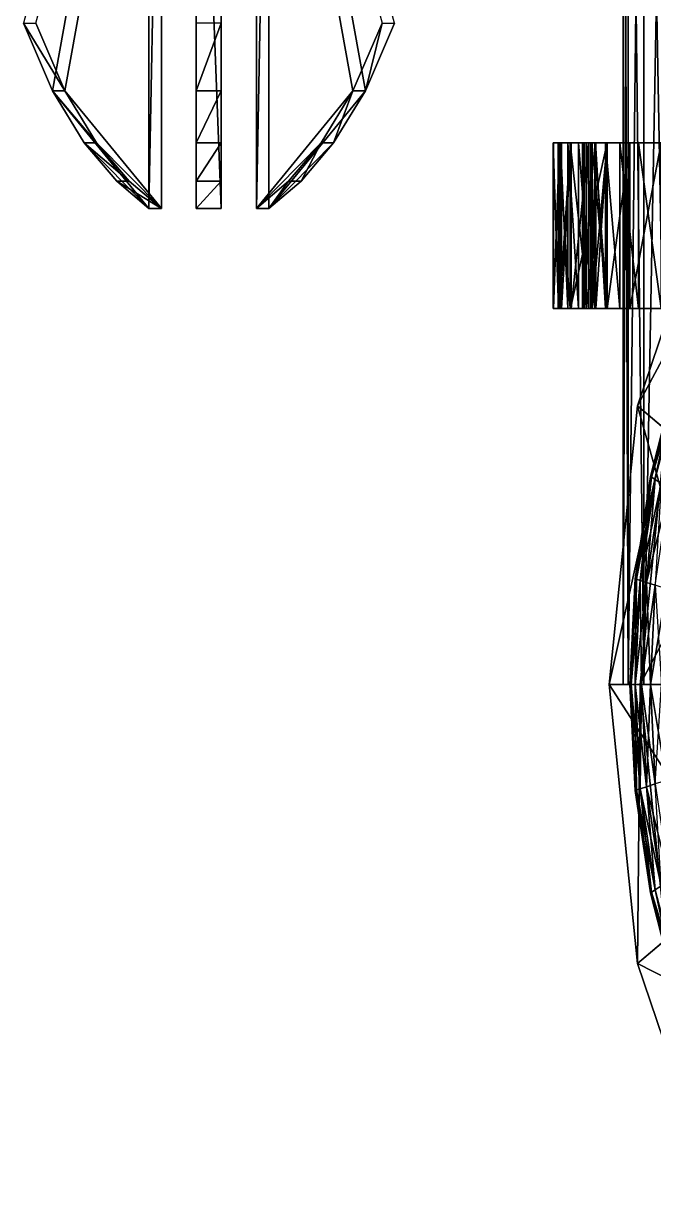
# Model space of a CAD drawing. Header units: metres. Extents: x -1.48 to 1.48, y -3.04 to 2.
# Drawn here: x -1.369 to -0.456, y -2.735 to -1.042 of the extents above; entities that cross this region are included whole.
import ezdxf

# ---------------------------------------------------------------- set-up
doc = ezdxf.new("R2010")
doc.units = ezdxf.units.M

msp = doc.modelspace()

# ---------------------------------------------------------------- linework, layer by layer
at = {"layer": 'Cylinder'}
for points in [[(-0.5, -2, 0), (-0.4924, 0, 0.0868), (-0.4924, -2, 0.0868)], [(-0.5, -2, 0), (-0.5, 0, 0), (-0.4924, 0, 0.0868)], [(-0.4924, -2, -0.0868), (-0.5, 0, 0), (-0.5, -2, 0)], [(-0.4924, -2, -0.0868), (-0.4924, 0, -0.0868), (-0.5, 0, 0)], [(-0.4924, -2, 0.0868), (-0.4698, 0, 0.171), (-0.4698, -2, 0.171)], [(-0.4924, -2, 0.0868), (-0.4924, 0, 0.0868), (-0.4698, 0, 0.171)], [(-0.4698, -2, -0.171), (-0.4924, 0, -0.0868), (-0.4924, -2, -0.0868)], [(-0.4698, -2, -0.171), (-0.4698, 0, -0.171), (-0.4924, 0, -0.0868)], [(-0.4698, -2, 0.171), (-0.433, 0, 0.25), (-0.433, -2, 0.25)], [(-0.4698, -2, 0.171), (-0.4698, 0, 0.171), (-0.433, 0, 0.25)], [(-0.433, -2, -0.25), (-0.4698, 0, -0.171), (-0.4698, -2, -0.171)], [(-0.433, -2, -0.25), (-0.433, 0, -0.25), (-0.4698, 0, -0.171)], [(0, -2, 0), (-0.5, -2, 0), (-0.4924, -2, 0.0868)], [(-0.5, -2, 0), (-0.4924, -2, 0.0868), (-0.4924, -2, 0.0868)], [(-0.5, -2, 0), (-0.5, -2, 0), (-0.4924, -2, 0.0868)], [(0, -2, 0), (-0.5, -2, 0), (0, -2, 0)], [(0, -2, 0), (-0.4924, -2, -0.0868), (-0.5, -2, 0)], [(-0.4924, -2, -0.0868), (-0.5, -2, 0), (-0.5, -2, 0)], [(-0.4924, -2, -0.0868), (-0.4924, -2, -0.0868), (-0.5, -2, 0)], [(0, -2, 0), (-0.4924, -2, 0.0868), (-0.4698, -2, 0.171)], [(-0.4924, -2, 0.0868), (-0.4698, -2, 0.171), (-0.4698, -2, 0.171)], [(-0.4924, -2, 0.0868), (-0.4924, -2, 0.0868), (-0.4698, -2, 0.171)], [(0, -2, 0), (-0.4924, -2, 0.0868), (0, -2, 0)], [(0, -2, 0), (-0.4924, -2, -0.0868), (0, -2, 0)], [(0, -2, 0), (-0.4698, -2, -0.171), (-0.4924, -2, -0.0868)], [(-0.4698, -2, -0.171), (-0.4924, -2, -0.0868), (-0.4924, -2, -0.0868)], [(-0.4698, -2, -0.171), (-0.4698, -2, -0.171), (-0.4924, -2, -0.0868)], [(0, -2, 0), (-0.4698, -2, 0.171), (-0.433, -2, 0.25)], [(-0.4698, -2, 0.171), (-0.433, -2, 0.25), (-0.433, -2, 0.25)], [(-0.4698, -2, 0.171), (-0.4698, -2, 0.171), (-0.433, -2, 0.25)], [(0, -2, 0), (-0.4698, -2, 0.171), (0, -2, 0)], [(0, -2, 0), (-0.4698, -2, -0.171), (0, -2, 0)], [(0, -2, 0), (-0.433, -2, -0.25), (-0.4698, -2, -0.171)], [(-0.433, -2, -0.25), (-0.4698, -2, -0.171), (-0.4698, -2, -0.171)], [(-0.433, -2, -0.25), (-0.433, -2, -0.25), (-0.4698, -2, -0.171)]]:
    msp.add_3dface(points, dxfattribs=at)
at = {"layer": 'Prism 16'}
for points in [[(-1.1868, -0.365, -0.2514), (-1.3687, -1.0419, -0.1464), (-1.3264, -1.1398, -0.1708)], [(-1.1688, -0.365, -0.2202), (-1.3084, -1.1398, -0.1396), (-1.3507, -1.0419, -0.1152)], [(-1.1868, -1.31, -0.2514), (-1.1868, -0.365, -0.2514), (-1.3264, -1.1398, -0.1708)], [(-1.1688, -0.365, -0.2202), (-1.1688, -1.31, -0.2202), (-1.3084, -1.1398, -0.1396)], [(-1.1688, -0.365, -0.2202), (-1.1868, -1.31, -0.2514), (-1.1688, -1.31, -0.2202)], [(-1.1688, -0.365, -0.2202), (-1.1868, -0.365, -0.2514), (-1.1868, -1.31, -0.2514)], [(-1.3084, -1.1398, -0.1396), (-1.3687, -1.0419, -0.1464), (-1.3507, -1.0419, -0.1152)], [(-1.3084, -1.1398, -0.1396), (-1.3264, -1.1398, -0.1708), (-1.3687, -1.0419, -0.1464)], [(-1.2626, -1.2151, -0.1661), (-1.3264, -1.1398, -0.1708), (-1.3084, -1.1398, -0.1396)], [(-1.2626, -1.2151, -0.1661), (-1.2806, -1.2151, -0.1972), (-1.3264, -1.1398, -0.1708)], [(-1.2806, -1.2151, -0.1972), (-1.1868, -1.31, -0.2514), (-1.3264, -1.1398, -0.1708)], [(-1.2626, -1.2151, -0.1661), (-1.3084, -1.1398, -0.1396), (-1.1688, -1.31, -0.2202)], [(-1.2153, -1.2708, -0.1933), (-1.2806, -1.2151, -0.1972), (-1.2626, -1.2151, -0.1661)], [(-1.2153, -1.2708, -0.1933), (-1.2333, -1.2708, -0.2245), (-1.2806, -1.2151, -0.1972)], [(-1.2806, -1.2151, -0.1972), (-1.2333, -1.2708, -0.2245), (-1.1868, -1.31, -0.2514)], [(-1.2626, -1.2151, -0.1661), (-1.1688, -1.31, -0.2202), (-1.2153, -1.2708, -0.1933)], [(-1.1688, -1.31, -0.2202), (-1.2333, -1.2708, -0.2245), (-1.2153, -1.2708, -0.1933)], [(-1.1688, -1.31, -0.2202), (-1.1868, -1.31, -0.2514), (-1.2333, -1.2708, -0.2245)]]:
    msp.add_3dface(points, dxfattribs=at)
at = {"layer": 'Prism 17'}
for points in [[(-1.0129, -0.365, -0.2518), (-1.0309, -1.31, -0.2206), (-1.0129, -1.31, -0.2518)], [(-1.0129, -0.365, -0.2518), (-1.0309, -0.365, -0.2206), (-1.0309, -1.31, -0.2206)], [(-1.0309, -0.365, -0.2206), (-0.8491, -1.0419, -0.1156), (-0.8913, -1.1398, -0.14)], [(-1.0309, -1.31, -0.2206), (-1.0309, -0.365, -0.2206), (-0.8913, -1.1398, -0.14)], [(-1.0129, -0.365, -0.2518), (-0.8733, -1.1398, -0.1712), (-0.8311, -1.0419, -0.1468)], [(-1.0129, -0.365, -0.2518), (-1.0129, -1.31, -0.2518), (-0.8733, -1.1398, -0.1712)], [(-0.8733, -1.1398, -0.1712), (-0.8913, -1.1398, -0.14), (-0.8491, -1.0419, -0.1156)], [(-0.8733, -1.1398, -0.1712), (-0.8491, -1.0419, -0.1156), (-0.8311, -1.0419, -0.1468)], [(-0.9372, -1.2151, -0.1665), (-1.0309, -1.31, -0.2206), (-0.8913, -1.1398, -0.14)], [(-0.9192, -1.2151, -0.1977), (-0.8733, -1.1398, -0.1712), (-1.0129, -1.31, -0.2518)], [(-0.9192, -1.2151, -0.1977), (-0.9372, -1.2151, -0.1665), (-0.8913, -1.1398, -0.14)], [(-0.9192, -1.2151, -0.1977), (-0.8913, -1.1398, -0.14), (-0.8733, -1.1398, -0.1712)], [(-0.9372, -1.2151, -0.1665), (-0.9844, -1.2708, -0.1938), (-1.0309, -1.31, -0.2206)], [(-0.9192, -1.2151, -0.1977), (-1.0129, -1.31, -0.2518), (-0.9664, -1.2708, -0.2249)], [(-0.9664, -1.2708, -0.2249), (-0.9844, -1.2708, -0.1938), (-0.9372, -1.2151, -0.1665)], [(-0.9664, -1.2708, -0.2249), (-0.9372, -1.2151, -0.1665), (-0.9192, -1.2151, -0.1977)], [(-1.0129, -1.31, -0.2518), (-1.0309, -1.31, -0.2206), (-0.9844, -1.2708, -0.1938)], [(-1.0129, -1.31, -0.2518), (-0.9844, -1.2708, -0.1938), (-0.9664, -1.2708, -0.2249)]]:
    msp.add_3dface(points, dxfattribs=at)
at = {"layer": 'Prism 18'}
for points in [[(-1.1182, -0.365, -0.371), (-1.0822, -1.31, -0.371), (-1.1182, -1.31, -0.371)], [(-1.1182, -0.365, -0.371), (-1.0822, -0.365, -0.371), (-1.0822, -1.31, -0.371)], [(-1.1182, -0.365, -0.371), (-1.1182, -1.1398, -0.5322), (-1.1182, -1.0419, -0.581)], [(-1.1182, -0.365, -0.371), (-1.1182, -1.31, -0.371), (-1.1182, -1.1398, -0.5322)], [(-1.0822, -0.365, -0.371), (-1.0822, -1.0419, -0.581), (-1.0822, -1.1398, -0.5322)], [(-1.0822, -1.31, -0.371), (-1.0822, -0.365, -0.371), (-1.0822, -1.1398, -0.5322)], [(-1.1182, -1.1398, -0.5322), (-1.0822, -1.0419, -0.581), (-1.1182, -1.0419, -0.581)], [(-1.1182, -1.1398, -0.5322), (-1.0822, -1.1398, -0.5322), (-1.0822, -1.0419, -0.581)], [(-1.1182, -1.2151, -0.4793), (-1.0822, -1.1398, -0.5322), (-1.1182, -1.1398, -0.5322)], [(-1.1182, -1.2151, -0.4793), (-1.0822, -1.2151, -0.4793), (-1.0822, -1.1398, -0.5322)], [(-1.1182, -1.2151, -0.4793), (-1.1182, -1.1398, -0.5322), (-1.1182, -1.31, -0.371)], [(-1.0822, -1.2151, -0.4793), (-1.0822, -1.31, -0.371), (-1.0822, -1.1398, -0.5322)], [(-1.1182, -1.2708, -0.4247), (-1.0822, -1.2151, -0.4793), (-1.1182, -1.2151, -0.4793)], [(-1.1182, -1.2708, -0.4247), (-1.0822, -1.2708, -0.4247), (-1.0822, -1.2151, -0.4793)], [(-1.1182, -1.2151, -0.4793), (-1.1182, -1.31, -0.371), (-1.1182, -1.2708, -0.4247)], [(-1.0822, -1.2151, -0.4793), (-1.0822, -1.2708, -0.4247), (-1.0822, -1.31, -0.371)], [(-1.1182, -1.31, -0.371), (-1.0822, -1.2708, -0.4247), (-1.1182, -1.2708, -0.4247)], [(-1.1182, -1.31, -0.371), (-1.0822, -1.31, -0.371), (-1.0822, -1.2708, -0.4247)]]:
    msp.add_3dface(points, dxfattribs=at)
at = {"layer": 'Prism 3'}
for points in [[(-0.6013, -1.455, 0.071), (-0.6008, -1.215, 0.0942), (-0.6008, -1.455, 0.0942)], [(-0.6013, -1.455, 0.071), (-0.6013, -1.215, 0.071), (-0.6008, -1.215, 0.0942)], [(-0.5933, -1.455, 0.0472), (-0.6013, -1.215, 0.071), (-0.6013, -1.455, 0.071)], [(-0.5933, -1.455, 0.0472), (-0.5933, -1.215, 0.0472), (-0.6013, -1.215, 0.071)], [(-0.6008, -1.215, 0.0942), (-0.6013, -1.215, 0.071), (-0.5923, -1.215, 0.1162)], [(-0.5933, -1.215, 0.0472), (-0.5923, -1.215, 0.1162), (-0.6013, -1.215, 0.071)], [(-0.6008, -1.455, 0.0942), (-0.5923, -1.215, 0.1162), (-0.5923, -1.455, 0.1162)], [(-0.6008, -1.455, 0.0942), (-0.6008, -1.215, 0.0942), (-0.5923, -1.215, 0.1162)], [(-0.594, -1.455, -0.0856), (-0.5894, -1.215, -0.0581), (-0.5894, -1.455, -0.0581)], [(-0.594, -1.455, -0.0856), (-0.594, -1.215, -0.0856), (-0.5894, -1.215, -0.0581)], [(-0.5904, -1.455, -0.1108), (-0.594, -1.215, -0.0856), (-0.594, -1.455, -0.0856)], [(-0.5904, -1.455, -0.1108), (-0.5904, -1.215, -0.1108), (-0.594, -1.215, -0.0856)], [(-0.594, -1.215, -0.0856), (-0.5904, -1.215, -0.1108), (-0.58, -1.215, -0.1328)], [(-0.58, -1.215, -0.1328), (-0.5231, -1.215, -0.17), (-0.594, -1.215, -0.0856)], [(-0.594, -1.215, -0.0856), (-0.5231, -1.215, -0.17), (-0.5894, -1.215, -0.0581)], [(-0.5764, -1.455, 0.0233), (-0.5933, -1.215, 0.0472), (-0.5933, -1.455, 0.0472)], [(-0.5764, -1.455, 0.0233), (-0.5764, -1.215, 0.0233), (-0.5933, -1.215, 0.0472)], [(-0.5933, -1.215, 0.0472), (-0.5764, -1.215, 0.0233), (-0.5761, -1.215, 0.1365)], [(-0.5761, -1.215, 0.1365), (-0.5923, -1.215, 0.1162), (-0.5933, -1.215, 0.0472)], [(-0.5923, -1.455, 0.1162), (-0.5761, -1.215, 0.1365), (-0.5761, -1.455, 0.1365)], [(-0.5923, -1.455, 0.1162), (-0.5923, -1.215, 0.1162), (-0.5761, -1.215, 0.1365)], [(-0.58, -1.455, -0.1328), (-0.5904, -1.215, -0.1108), (-0.5904, -1.455, -0.1108)], [(-0.58, -1.455, -0.1328), (-0.58, -1.215, -0.1328), (-0.5904, -1.215, -0.1108)], [(-0.5894, -1.455, -0.0581), (-0.5752, -1.215, -0.0293), (-0.5752, -1.455, -0.0293)], [(-0.5894, -1.455, -0.0581), (-0.5894, -1.215, -0.0581), (-0.5752, -1.215, -0.0293)], [(-0.5231, -1.215, -0.17), (-0.5752, -1.215, -0.0293), (-0.5894, -1.215, -0.0581)], [(-0.5644, -1.455, -0.1506), (-0.58, -1.215, -0.1328), (-0.58, -1.455, -0.1328)], [(-0.5644, -1.455, -0.1506), (-0.5644, -1.215, -0.1506), (-0.58, -1.215, -0.1328)], [(-0.5644, -1.215, -0.1506), (-0.5231, -1.215, -0.17), (-0.58, -1.215, -0.1328)], [(-0.55, -1.455, 0), (-0.5764, -1.215, 0.0233), (-0.5764, -1.455, 0.0233)], [(-0.55, -1.455, 0), (-0.55, -1.215, 0), (-0.5764, -1.215, 0.0233)], [(-0.5231, -1.215, 0.17), (-0.5764, -1.215, 0.0233), (-0.55, -1.215, 0)], [(-0.5761, -1.215, 0.1365), (-0.5764, -1.215, 0.0233), (-0.5231, -1.215, 0.17)], [(-0.5761, -1.455, 0.1365), (-0.5231, -1.215, 0.17), (-0.5231, -1.455, 0.17)], [(-0.5761, -1.455, 0.1365), (-0.5761, -1.215, 0.1365), (-0.5231, -1.215, 0.17)], [(-0.5752, -1.455, -0.0293), (-0.55, -1.215, 0), (-0.55, -1.455, 0)], [(-0.5752, -1.455, -0.0293), (-0.5752, -1.215, -0.0293), (-0.55, -1.215, 0)], [(-0.5752, -1.215, -0.0293), (-0.5231, -1.215, -0.17), (-0.55, -1.215, 0)], [(-0.545, -1.455, -0.1633), (-0.5644, -1.215, -0.1506), (-0.5644, -1.455, -0.1506)], [(-0.545, -1.455, -0.1633), (-0.545, -1.215, -0.1633), (-0.5644, -1.215, -0.1506)], [(-0.5644, -1.215, -0.1506), (-0.545, -1.215, -0.1633), (-0.5231, -1.215, -0.17)], [(-0.5589, -1.455, 0.2465), (-0.5564, -1.215, 0.2721), (-0.5564, -1.455, 0.2721)], [(-0.5589, -1.455, 0.2465), (-0.5589, -1.215, 0.2465), (-0.5564, -1.215, 0.2721)], [(-0.5534, -1.455, 0.2197), (-0.5589, -1.215, 0.2465), (-0.5589, -1.455, 0.2465)], [(-0.5534, -1.455, 0.2197), (-0.5534, -1.215, 0.2197), (-0.5589, -1.215, 0.2465)], [(-0.5232, -1.215, 0.3117), (-0.5589, -1.215, 0.2465), (-0.4903, -1.215, 0.322)], [(-0.5534, -1.215, 0.2197), (-0.4903, -1.215, 0.322), (-0.5589, -1.215, 0.2465)], [(-0.5564, -1.215, 0.2721), (-0.5589, -1.215, 0.2465), (-0.5232, -1.215, 0.3117)], [(-0.5564, -1.455, 0.2721), (-0.5449, -1.215, 0.2944), (-0.5449, -1.455, 0.2944)], [(-0.5564, -1.455, 0.2721), (-0.5564, -1.215, 0.2721), (-0.5449, -1.215, 0.2944)], [(-0.5449, -1.215, 0.2944), (-0.5564, -1.215, 0.2721), (-0.5232, -1.215, 0.3117)], [(-0.5411, -1.455, 0.1936), (-0.5534, -1.215, 0.2197), (-0.5534, -1.455, 0.2197)], [(-0.5411, -1.455, 0.1936), (-0.5411, -1.215, 0.1936), (-0.5534, -1.215, 0.2197)], [(-0.5411, -1.215, 0.1936), (-0.4903, -1.215, 0.322), (-0.5534, -1.215, 0.2197)], [(-0.5231, -1.215, 0.17), (-0.55, -1.215, 0), (-0.5231, -1.215, -0.17)], [(-0.5472, -1.455, -0.2291), (-0.5393, -1.215, -0.2009), (-0.5393, -1.455, -0.2009)], [(-0.5472, -1.455, -0.2291), (-0.5472, -1.215, -0.2291), (-0.5393, -1.215, -0.2009)], [(-0.5472, -1.455, -0.2543), (-0.5472, -1.215, -0.2291), (-0.5472, -1.455, -0.2291)], [(-0.5472, -1.455, -0.2543), (-0.5472, -1.215, -0.2543), (-0.5472, -1.215, -0.2291)], [(-0.5398, -1.455, -0.2762), (-0.5472, -1.215, -0.2543), (-0.5472, -1.455, -0.2543)], [(-0.5398, -1.455, -0.2762), (-0.5398, -1.215, -0.2762), (-0.5472, -1.215, -0.2543)], [(-0.5254, -1.215, -0.2944), (-0.5045, -1.215, -0.3086), (-0.5472, -1.215, -0.2291)], [(-0.5472, -1.215, -0.2543), (-0.5398, -1.215, -0.2762), (-0.5254, -1.215, -0.2944)], [(-0.5045, -1.215, -0.3086), (-0.5393, -1.215, -0.2009), (-0.5472, -1.215, -0.2291)], [(-0.5254, -1.215, -0.2944), (-0.5472, -1.215, -0.2291), (-0.5472, -1.215, -0.2543)], [(-0.5231, -1.455, -0.17), (-0.545, -1.215, -0.1633), (-0.545, -1.455, -0.1633)], [(-0.5231, -1.455, -0.17), (-0.5231, -1.215, -0.17), (-0.545, -1.215, -0.1633)], [(-0.5449, -1.455, 0.2944), (-0.5232, -1.215, 0.3117), (-0.5232, -1.455, 0.3117)], [(-0.5449, -1.455, 0.2944), (-0.5449, -1.215, 0.2944), (-0.5232, -1.215, 0.3117)], [(-0.5231, -1.455, 0.17), (-0.5411, -1.215, 0.1936), (-0.5411, -1.455, 0.1936)], [(-0.5231, -1.455, 0.17), (-0.5231, -1.215, 0.17), (-0.5411, -1.215, 0.1936)], [(-0.5411, -1.215, 0.1936), (-0.445, -1.215, 0.3233), (-0.4903, -1.215, 0.322)], [(-0.445, -1.215, 0.3233), (-0.5411, -1.215, 0.1936), (-0.5231, -1.215, 0.17)], [(-0.5254, -1.455, -0.2944), (-0.5398, -1.215, -0.2762), (-0.5398, -1.455, -0.2762)], [(-0.5254, -1.455, -0.2944), (-0.5254, -1.215, -0.2944), (-0.5398, -1.215, -0.2762)], [(-0.5393, -1.455, -0.2009), (-0.5231, -1.215, -0.17), (-0.5231, -1.455, -0.17)], [(-0.5393, -1.455, -0.2009), (-0.5393, -1.215, -0.2009), (-0.5231, -1.215, -0.17)], [(-0.5393, -1.215, -0.2009), (-0.5045, -1.215, -0.3086), (-0.4775, -1.215, -0.3183)], [(-0.4775, -1.215, -0.3183), (-0.5231, -1.215, -0.17), (-0.5393, -1.215, -0.2009)], [(-0.5045, -1.455, -0.3086), (-0.5254, -1.215, -0.2944), (-0.5254, -1.455, -0.2944)], [(-0.5045, -1.455, -0.3086), (-0.5045, -1.215, -0.3086), (-0.5254, -1.215, -0.2944)], [(-0.5232, -1.455, 0.3117), (-0.4903, -1.215, 0.322), (-0.4903, -1.455, 0.322)], [(-0.5232, -1.455, 0.3117), (-0.5232, -1.215, 0.3117), (-0.4903, -1.215, 0.322)], [(0.17, -1.215, -0.5231), (0.17, -1.215, 0.5231), (-0.5231, -1.215, 0.17)], [(-0.17, -1.215, -0.5231), (0.17, -1.215, -0.5231), (-0.5231, -1.215, 0.17)], [(-0.5231, -1.215, -0.17), (-0.4775, -1.215, -0.3183), (-0.445, -1.215, -0.3233)], [(-0.5231, -1.215, -0.17), (-0.17, -1.215, -0.5231), (-0.5231, -1.215, 0.17)], [(-0.17, -1.215, -0.5231), (-0.5231, -1.215, -0.17), (-0.445, -1.215, -0.3233)], [(-0.5231, -1.215, 0.17), (-0.17, -1.215, 0.5231), (-0.445, -1.215, 0.3233)], [(0.17, -1.215, 0.5231), (-0.17, -1.215, 0.5231), (-0.5231, -1.215, 0.17)], [(-0.4775, -1.455, -0.3183), (-0.5045, -1.215, -0.3086), (-0.5045, -1.455, -0.3086)], [(-0.4775, -1.455, -0.3183), (-0.4775, -1.215, -0.3183), (-0.5045, -1.215, -0.3086)], [(-0.4903, -1.455, 0.322), (-0.445, -1.215, 0.3233), (-0.445, -1.455, 0.3233)], [(-0.4903, -1.455, 0.322), (-0.4903, -1.215, 0.322), (-0.445, -1.215, 0.3233)], [(-0.445, -1.455, -0.3233), (-0.4775, -1.215, -0.3183), (-0.4775, -1.455, -0.3183)], [(-0.445, -1.455, -0.3233), (-0.445, -1.215, -0.3233), (-0.4775, -1.215, -0.3183)], [(-0.5923, -1.455, 0.1162), (-0.5933, -1.455, 0.0472), (-0.6013, -1.455, 0.071)], [(-0.6013, -1.455, 0.071), (-0.6008, -1.455, 0.0942), (-0.5923, -1.455, 0.1162)], [(-0.5231, -1.455, -0.17), (-0.58, -1.455, -0.1328), (-0.594, -1.455, -0.0856)], [(-0.58, -1.455, -0.1328), (-0.5904, -1.455, -0.1108), (-0.594, -1.455, -0.0856)], [(-0.5231, -1.455, -0.17), (-0.594, -1.455, -0.0856), (-0.5894, -1.455, -0.0581)], [(-0.5923, -1.455, 0.1162), (-0.5761, -1.455, 0.1365), (-0.5933, -1.455, 0.0472)], [(-0.5764, -1.455, 0.0233), (-0.5933, -1.455, 0.0472), (-0.5761, -1.455, 0.1365)], [(-0.5752, -1.455, -0.0293), (-0.5231, -1.455, -0.17), (-0.5894, -1.455, -0.0581)], [(-0.5231, -1.455, -0.17), (-0.5644, -1.455, -0.1506), (-0.58, -1.455, -0.1328)], [(-0.5231, -1.455, 0.17), (-0.5764, -1.455, 0.0233), (-0.5761, -1.455, 0.1365)], [(-0.55, -1.455, 0), (-0.5764, -1.455, 0.0233), (-0.5231, -1.455, 0.17)], [(-0.5231, -1.455, -0.17), (-0.5752, -1.455, -0.0293), (-0.55, -1.455, 0)], [(-0.5644, -1.455, -0.1506), (-0.5231, -1.455, -0.17), (-0.545, -1.455, -0.1633)], [(-0.5589, -1.455, 0.2465), (-0.5564, -1.455, 0.2721), (-0.5232, -1.455, 0.3117)], [(-0.4903, -1.455, 0.322), (-0.5534, -1.455, 0.2197), (-0.5589, -1.455, 0.2465)], [(-0.4903, -1.455, 0.322), (-0.5589, -1.455, 0.2465), (-0.5232, -1.455, 0.3117)], [(-0.5564, -1.455, 0.2721), (-0.5449, -1.455, 0.2944), (-0.5232, -1.455, 0.3117)], [(-0.5411, -1.455, 0.1936), (-0.5534, -1.455, 0.2197), (-0.4903, -1.455, 0.322)], [(-0.5231, -1.455, 0.17), (-0.5231, -1.455, -0.17), (-0.55, -1.455, 0)], [(-0.5045, -1.455, -0.3086), (-0.5254, -1.455, -0.2944), (-0.5472, -1.455, -0.2291)], [(-0.5254, -1.455, -0.2944), (-0.5398, -1.455, -0.2762), (-0.5472, -1.455, -0.2543)], [(-0.5472, -1.455, -0.2291), (-0.5254, -1.455, -0.2944), (-0.5472, -1.455, -0.2543)], [(-0.5393, -1.455, -0.2009), (-0.5045, -1.455, -0.3086), (-0.5472, -1.455, -0.2291)], [(-0.445, -1.455, 0.3233), (-0.5411, -1.455, 0.1936), (-0.4903, -1.455, 0.322)], [(-0.5411, -1.455, 0.1936), (-0.445, -1.455, 0.3233), (-0.5231, -1.455, 0.17)], [(-0.4775, -1.455, -0.3183), (-0.5045, -1.455, -0.3086), (-0.5393, -1.455, -0.2009)], [(-0.5393, -1.455, -0.2009), (-0.5231, -1.455, -0.17), (-0.4775, -1.455, -0.3183)], [(-0.445, -1.455, -0.3233), (-0.4775, -1.455, -0.3183), (-0.5231, -1.455, -0.17)], [(-0.5231, -1.455, -0.17), (-0.17, -1.455, -0.5231), (-0.445, -1.455, -0.3233)], [(-0.5231, -1.455, 0.17), (-0.17, -1.455, -0.5231), (-0.5231, -1.455, -0.17)], [(-0.17, -1.455, -0.5231), (-0.5231, -1.455, 0.17), (0.17, -1.455, -0.5231)], [(-0.445, -1.455, 0.3233), (-0.17, -1.455, 0.5231), (-0.5231, -1.455, 0.17)], [(-0.17, -1.455, 0.5231), (0.17, -1.455, 0.5231), (-0.5231, -1.455, 0.17)], [(0.17, -1.455, 0.5231), (0.17, -1.455, -0.5231), (-0.5231, -1.455, 0.17)]]:
    msp.add_3dface(points, dxfattribs=at)
at = {"layer": 'Sphere 2'}
for points in [[(-0.3368, -1.7161, -0.005), (-0.479, -1.5962, -0.005), (-0.3672, -1.2655, -0.005)], [(-0.479, -1.5962, -0.005), (-0.3357, -1.3286, -0.2234), (-0.3672, -1.2655, -0.005)], [(-0.479, -1.5962, -0.005), (-0.4378, -1.6309, -0.2234), (-0.3357, -1.3286, -0.2234)], [(-0.3656, -2, -0.005), (-0.52, -2, -0.005), (-0.479, -1.5962, -0.005)], [(-0.52, -2, -0.005), (-0.4378, -1.6309, -0.2234), (-0.479, -1.5962, -0.005)], [(-0.3656, -2, -0.005), (-0.479, -1.5962, -0.005), (-0.3368, -1.7161, -0.005)], [(-0.52, -2, -0.005), (-0.4753, -2, -0.2234), (-0.4378, -1.6309, -0.2234)], [(-0.4753, -2, -0.2234), (-0.3293, -1.7224, -0.3869), (-0.4378, -1.6309, -0.2234)], [(-0.4753, -2, -0.2234), (-0.3575, -2, -0.3869), (-0.3293, -1.7224, -0.3869)], [(-0.3368, -2.2839, -0.005), (-0.52, -2, -0.005), (-0.3656, -2, -0.005)], [(-0.3368, -2.2839, -0.005), (-0.479, -2.4038, -0.005), (-0.52, -2, -0.005)], [(-0.479, -2.4038, -0.005), (-0.4753, -2, -0.2234), (-0.52, -2, -0.005)], [(-0.479, -2.4038, -0.005), (-0.4378, -2.3691, -0.2234), (-0.4753, -2, -0.2234)], [(-0.4378, -2.3691, -0.2234), (-0.3575, -2, -0.3869), (-0.4753, -2, -0.2234)], [(-0.2582, -2.5164, -0.005), (-0.479, -2.4038, -0.005), (-0.3368, -2.2839, -0.005)], [(-0.3672, -2.7345, -0.005), (-0.4378, -2.3691, -0.2234), (-0.479, -2.4038, -0.005)], [(-0.2582, -2.5164, -0.005), (-0.3672, -2.7345, -0.005), (-0.479, -2.4038, -0.005)]]:
    msp.add_3dface(points, dxfattribs=at)
at = {"layer": 'Sphere 3'}
for points in [[(-0.4587, -1.6995, 0.0427), (-0.4604, -1.6983, 0), (-0.4244, -1.559, 0)], [(-0.4604, -1.6983, 0), (-0.4227, -1.5607, -0.0427), (-0.4244, -1.559, 0)], [(-0.4604, -1.6983, 0), (-0.4587, -1.6995, -0.0427), (-0.4227, -1.5607, -0.0427)], [(-0.4587, -1.6995, 0.0427), (-0.4244, -1.559, 0), (-0.4227, -1.5607, 0.0427)], [(-0.4535, -1.7029, 0.0851), (-0.4587, -1.6995, 0.0427), (-0.4227, -1.5607, 0.0427)], [(-0.4587, -1.6995, -0.0427), (-0.4179, -1.5657, -0.0851), (-0.4227, -1.5607, -0.0427)], [(-0.4587, -1.6995, -0.0427), (-0.4535, -1.7029, -0.0851), (-0.4179, -1.5657, -0.0851)], [(-0.4807, -1.8474, 0.0427), (-0.4826, -1.8468, 0), (-0.4604, -1.6983, 0)], [(-0.4826, -1.8468, 0), (-0.4587, -1.6995, -0.0427), (-0.4604, -1.6983, 0)], [(-0.4826, -1.8468, 0), (-0.4807, -1.8474, -0.0427), (-0.4587, -1.6995, -0.0427)], [(-0.4807, -1.8474, 0.0427), (-0.4604, -1.6983, 0), (-0.4587, -1.6995, 0.0427)], [(-0.4752, -1.8492, 0.0851), (-0.4807, -1.8474, 0.0427), (-0.4587, -1.6995, 0.0427)], [(-0.4807, -1.8474, -0.0427), (-0.4535, -1.7029, -0.0851), (-0.4587, -1.6995, -0.0427)], [(-0.4807, -1.8474, -0.0427), (-0.4752, -1.8492, -0.0851), (-0.4535, -1.7029, -0.0851)], [(-0.4752, -1.8492, 0.0851), (-0.4587, -1.6995, 0.0427), (-0.4535, -1.7029, 0.0851)], [(-0.4661, -1.8521, 0.1268), (-0.4752, -1.8492, 0.0851), (-0.4535, -1.7029, 0.0851)], [(-0.4752, -1.8492, -0.0851), (-0.4448, -1.7086, -0.1268), (-0.4535, -1.7029, -0.0851)], [(-0.4752, -1.8492, -0.0851), (-0.4661, -1.8521, -0.1268), (-0.4448, -1.7086, -0.1268)], [(-0.4661, -1.8521, 0.1268), (-0.4535, -1.7029, 0.0851), (-0.4448, -1.7086, 0.1268)], [(-0.4535, -1.8561, 0.1676), (-0.4661, -1.8521, 0.1268), (-0.4448, -1.7086, 0.1268)], [(-0.4661, -1.8521, -0.1268), (-0.4327, -1.7165, -0.1676), (-0.4448, -1.7086, -0.1268)], [(-0.4661, -1.8521, -0.1268), (-0.4535, -1.8561, -0.1676), (-0.4327, -1.7165, -0.1676)], [(-0.4881, -2, 0.0427), (-0.49, -2, 0), (-0.4826, -1.8468, 0)], [(-0.49, -2, 0), (-0.4807, -1.8474, -0.0427), (-0.4826, -1.8468, 0)], [(-0.49, -2, 0), (-0.4881, -2, -0.0427), (-0.4807, -1.8474, -0.0427)], [(-0.4881, -2, 0.0427), (-0.4826, -1.8468, 0), (-0.4807, -1.8474, 0.0427)], [(-0.4826, -2, 0.0851), (-0.4881, -2, 0.0427), (-0.4807, -1.8474, 0.0427)], [(-0.4881, -2, -0.0427), (-0.4752, -1.8492, -0.0851), (-0.4807, -1.8474, -0.0427)], [(-0.4881, -2, -0.0427), (-0.4826, -2, -0.0851), (-0.4752, -1.8492, -0.0851)], [(-0.4826, -2, 0.0851), (-0.4807, -1.8474, 0.0427), (-0.4752, -1.8492, 0.0851)], [(-0.4733, -2, 0.1268), (-0.4826, -2, 0.0851), (-0.4752, -1.8492, 0.0851)], [(-0.4826, -2, -0.0851), (-0.4661, -1.8521, -0.1268), (-0.4752, -1.8492, -0.0851)], [(-0.4826, -2, -0.0851), (-0.4733, -2, -0.1268), (-0.4661, -1.8521, -0.1268)], [(-0.4733, -2, 0.1268), (-0.4752, -1.8492, 0.0851), (-0.4661, -1.8521, 0.1268)], [(-0.4604, -2, 0.1676), (-0.4733, -2, 0.1268), (-0.4661, -1.8521, 0.1268)], [(-0.4733, -2, -0.1268), (-0.4535, -1.8561, -0.1676), (-0.4661, -1.8521, -0.1268)], [(-0.4733, -2, -0.1268), (-0.4604, -2, -0.1676), (-0.4535, -1.8561, -0.1676)], [(-0.4604, -2, 0.1676), (-0.4661, -1.8521, 0.1268), (-0.4535, -1.8561, 0.1676)], [(-0.4441, -2, 0.2071), (-0.4604, -2, 0.1676), (-0.4535, -1.8561, 0.1676)], [(-0.4604, -2, -0.1676), (-0.4373, -1.8612, -0.2071), (-0.4535, -1.8561, -0.1676)], [(-0.4604, -2, -0.1676), (-0.4441, -2, -0.2071), (-0.4373, -1.8612, -0.2071)], [(-0.4807, -2.1526, 0.0427), (-0.49, -2, 0), (-0.4881, -2, 0.0427)], [(-0.4807, -2.1526, 0.0427), (-0.4826, -2.1532, 0), (-0.49, -2, 0)], [(-0.4826, -2.1532, 0), (-0.4881, -2, -0.0427), (-0.49, -2, 0)], [(-0.4752, -2.1508, 0.0851), (-0.4881, -2, 0.0427), (-0.4826, -2, 0.0851)], [(-0.4752, -2.1508, 0.0851), (-0.4807, -2.1526, 0.0427), (-0.4881, -2, 0.0427)], [(-0.4826, -2.1532, 0), (-0.4807, -2.1526, -0.0427), (-0.4881, -2, -0.0427)], [(-0.4807, -2.1526, -0.0427), (-0.4826, -2, -0.0851), (-0.4881, -2, -0.0427)], [(-0.4661, -2.1479, 0.1268), (-0.4826, -2, 0.0851), (-0.4733, -2, 0.1268)], [(-0.4661, -2.1479, 0.1268), (-0.4752, -2.1508, 0.0851), (-0.4826, -2, 0.0851)], [(-0.4807, -2.1526, -0.0427), (-0.4752, -2.1508, -0.0851), (-0.4826, -2, -0.0851)], [(-0.4752, -2.1508, -0.0851), (-0.4733, -2, -0.1268), (-0.4826, -2, -0.0851)], [(-0.4752, -2.1508, -0.0851), (-0.4661, -2.1479, -0.1268), (-0.4733, -2, -0.1268)], [(-0.4535, -2.1439, 0.1676), (-0.4733, -2, 0.1268), (-0.4604, -2, 0.1676)], [(-0.4535, -2.1439, 0.1676), (-0.4661, -2.1479, 0.1268), (-0.4733, -2, 0.1268)], [(-0.4661, -2.1479, -0.1268), (-0.4604, -2, -0.1676), (-0.4733, -2, -0.1268)], [(-0.4661, -2.1479, -0.1268), (-0.4535, -2.1439, -0.1676), (-0.4604, -2, -0.1676)], [(-0.4373, -2.1388, 0.2071), (-0.4604, -2, 0.1676), (-0.4441, -2, 0.2071)], [(-0.4373, -2.1388, 0.2071), (-0.4535, -2.1439, 0.1676), (-0.4604, -2, 0.1676)], [(-0.4535, -2.1439, -0.1676), (-0.4441, -2, -0.2071), (-0.4604, -2, -0.1676)], [(-0.4448, -2.2914, 0.1268), (-0.4752, -2.1508, 0.0851), (-0.4661, -2.1479, 0.1268)], [(-0.4535, -2.2971, -0.0851), (-0.4661, -2.1479, -0.1268), (-0.4752, -2.1508, -0.0851)], [(-0.4327, -2.2835, 0.1676), (-0.4661, -2.1479, 0.1268), (-0.4535, -2.1439, 0.1676)], [(-0.4448, -2.2914, -0.1268), (-0.4535, -2.1439, -0.1676), (-0.4661, -2.1479, -0.1268)], [(-0.4327, -2.2835, 0.1676), (-0.4448, -2.2914, 0.1268), (-0.4661, -2.1479, 0.1268)], [(-0.4535, -2.2971, -0.0851), (-0.4448, -2.2914, -0.1268), (-0.4661, -2.1479, -0.1268)], [(-0.4587, -2.3005, 0.0427), (-0.4826, -2.1532, 0), (-0.4807, -2.1526, 0.0427)], [(-0.4604, -2.3017, 0), (-0.4807, -2.1526, -0.0427), (-0.4826, -2.1532, 0)], [(-0.4587, -2.3005, 0.0427), (-0.4604, -2.3017, 0), (-0.4826, -2.1532, 0)], [(-0.4535, -2.2971, 0.0851), (-0.4807, -2.1526, 0.0427), (-0.4752, -2.1508, 0.0851)], [(-0.4587, -2.3005, -0.0427), (-0.4752, -2.1508, -0.0851), (-0.4807, -2.1526, -0.0427)], [(-0.4535, -2.2971, 0.0851), (-0.4587, -2.3005, 0.0427), (-0.4807, -2.1526, 0.0427)], [(-0.4604, -2.3017, 0), (-0.4587, -2.3005, -0.0427), (-0.4807, -2.1526, -0.0427)], [(-0.4448, -2.2914, 0.1268), (-0.4535, -2.2971, 0.0851), (-0.4752, -2.1508, 0.0851)], [(-0.4587, -2.3005, -0.0427), (-0.4535, -2.2971, -0.0851), (-0.4752, -2.1508, -0.0851)], [(-0.4227, -2.4393, 0.0427), (-0.4604, -2.3017, 0), (-0.4587, -2.3005, 0.0427)], [(-0.4244, -2.441, 0), (-0.4587, -2.3005, -0.0427), (-0.4604, -2.3017, 0)], [(-0.4227, -2.4393, 0.0427), (-0.4244, -2.441, 0), (-0.4604, -2.3017, 0)], [(-0.4179, -2.4343, 0.0851), (-0.4587, -2.3005, 0.0427), (-0.4535, -2.2971, 0.0851)], [(-0.4227, -2.4393, -0.0427), (-0.4535, -2.2971, -0.0851), (-0.4587, -2.3005, -0.0427)], [(-0.4179, -2.4343, 0.0851), (-0.4227, -2.4393, 0.0427), (-0.4587, -2.3005, 0.0427)], [(-0.4244, -2.441, 0), (-0.4227, -2.4393, -0.0427), (-0.4587, -2.3005, -0.0427)]]:
    msp.add_3dface(points, dxfattribs=at)

doc.saveas('drawing.dxf')
